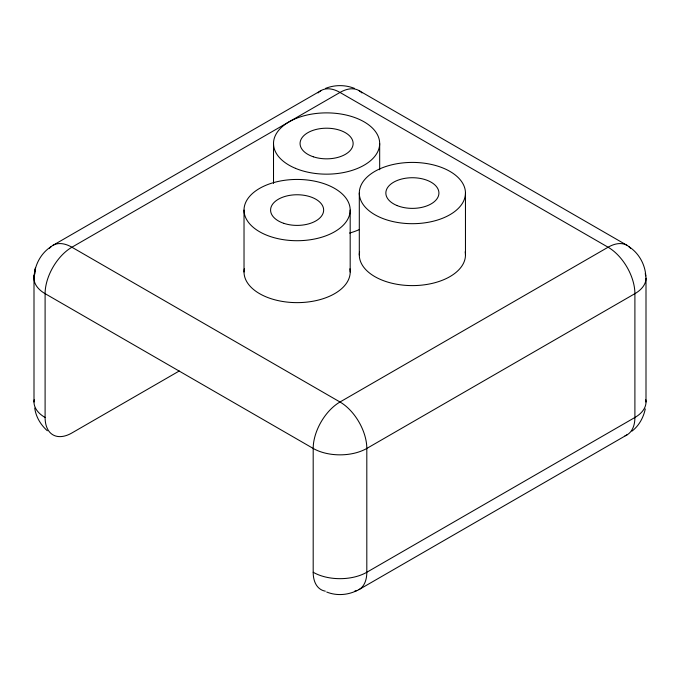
<?xml version="1.0" encoding="UTF-8"?>
<svg xmlns="http://www.w3.org/2000/svg" width="680" height="680" viewBox="0 0 680 680"><rect width="100%" height="100%" fill="white"/><g stroke="black" fill="none" stroke-linecap="round" stroke-linejoin="round"><path stroke-width="1.02" d="M51.102 246.653C40.486 253.436 34.331 265.727 34 278.179L34 402.007M646 402.007L646 278.179M34 278.179L35.453 267.928L34.204 275.918M645.277 408.909C643.518 417.486 638.987 425.782 631.95 431.146M52.955 245.344L321.045 90.567M179.248 370.991L71.91 432.964A37.91 21.887 -60 0 1 45.101 417.486A37.91 21.887 0 0 1 34.204 399.747M358.955 589.619L627.045 434.843M356.898 590.571C347.65 595.204 336.311 595.952 326.697 592.025M325.49 88.4C334.755 84.711 345.245 84.711 354.51 88.4M358.955 90.567L627.045 245.344M628.898 246.653C638.766 253.036 645.065 264.24 645.796 275.918M47.336 430.763C40.791 424.949 35.87 416.874 34.739 408.102M465.46 193.052A53.083 30.642 0 0 1 385.841 219.589A53.083 30.642 0 0 1 385.841 166.515A53.083 30.642 0 0 1 465.46 193.052L465.46 254.966M379.678 143.522L379.678 169.754M359.303 193.052L359.303 254.966M350.183 210.077A53.083 30.642 0 0 1 270.563 236.614A53.083 30.642 0 0 1 270.563 183.541A53.083 30.642 0 0 1 350.183 210.077L350.183 271.991M325.329 591.167A37.91 21.887 -60 0 1 313.191 572.262L313.191 448.435A37.91 21.887 -60 0 1 340 401.999L608.09 247.223A37.91 21.887 -60 0 1 630.521 248.285M273.513 143.522L273.513 183.396M244.026 210.077L244.026 271.991M45.101 417.486L45.101 293.658A37.91 21.887 0 0 1 34.808 273.692M313.191 572.262A37.91 21.887 0 0 0 366.809 572.262L634.899 417.486A37.91 21.887 0 0 0 645.796 399.747M645.192 273.692A37.91 21.887 0 0 1 634.899 293.658L634.899 417.486A37.91 21.887 60 0 1 624.988 435.795M354.671 591.167A37.91 21.887 60 0 0 366.809 572.262L366.809 448.435A37.91 21.887 60 0 0 340 401.999L71.91 247.223A37.91 21.887 60 0 0 49.478 248.285M361.921 92.93A37.91 21.887 -60 0 0 340 92.446A37.91 21.887 60 0 0 318.078 92.93M359.065 229.678A53.083 30.642 0 0 1 349.571 233.061M349.902 268.821A53.083 30.642 0 0 1 297.109 302.634A53.083 30.642 0 0 1 244.315 268.821M465.179 251.796A53.083 30.642 0 0 1 412.386 285.608A53.083 30.642 0 0 1 359.592 251.796M340 92.446L71.91 247.223A37.91 21.887 -60 0 0 45.101 293.658L313.191 448.435A37.91 21.887 0 0 0 366.809 448.435L634.899 293.658A37.91 21.887 60 0 0 608.09 247.223L340 92.446M295.451 168.334A53.083 30.642 0 0 0 379.389 146.684A53.083 30.642 0 0 0 304.946 115.541A53.083 30.642 0 0 0 295.451 168.334M313.327 156.791A26.537 15.325 0 0 0 353.132 143.522A26.537 15.325 0 0 0 313.327 130.254A26.537 15.325 0 0 0 313.327 156.791M283.841 223.346A26.537 15.325 0 0 0 323.646 210.077A26.537 15.325 0 0 0 283.841 196.809A26.537 15.325 0 0 0 283.841 223.346M396.814 205.462A26.537 15.325 0 0 0 438.779 194.633A26.537 15.325 0 0 0 401.557 179.061A26.537 15.325 0 0 0 396.814 205.462"/></g></svg>
